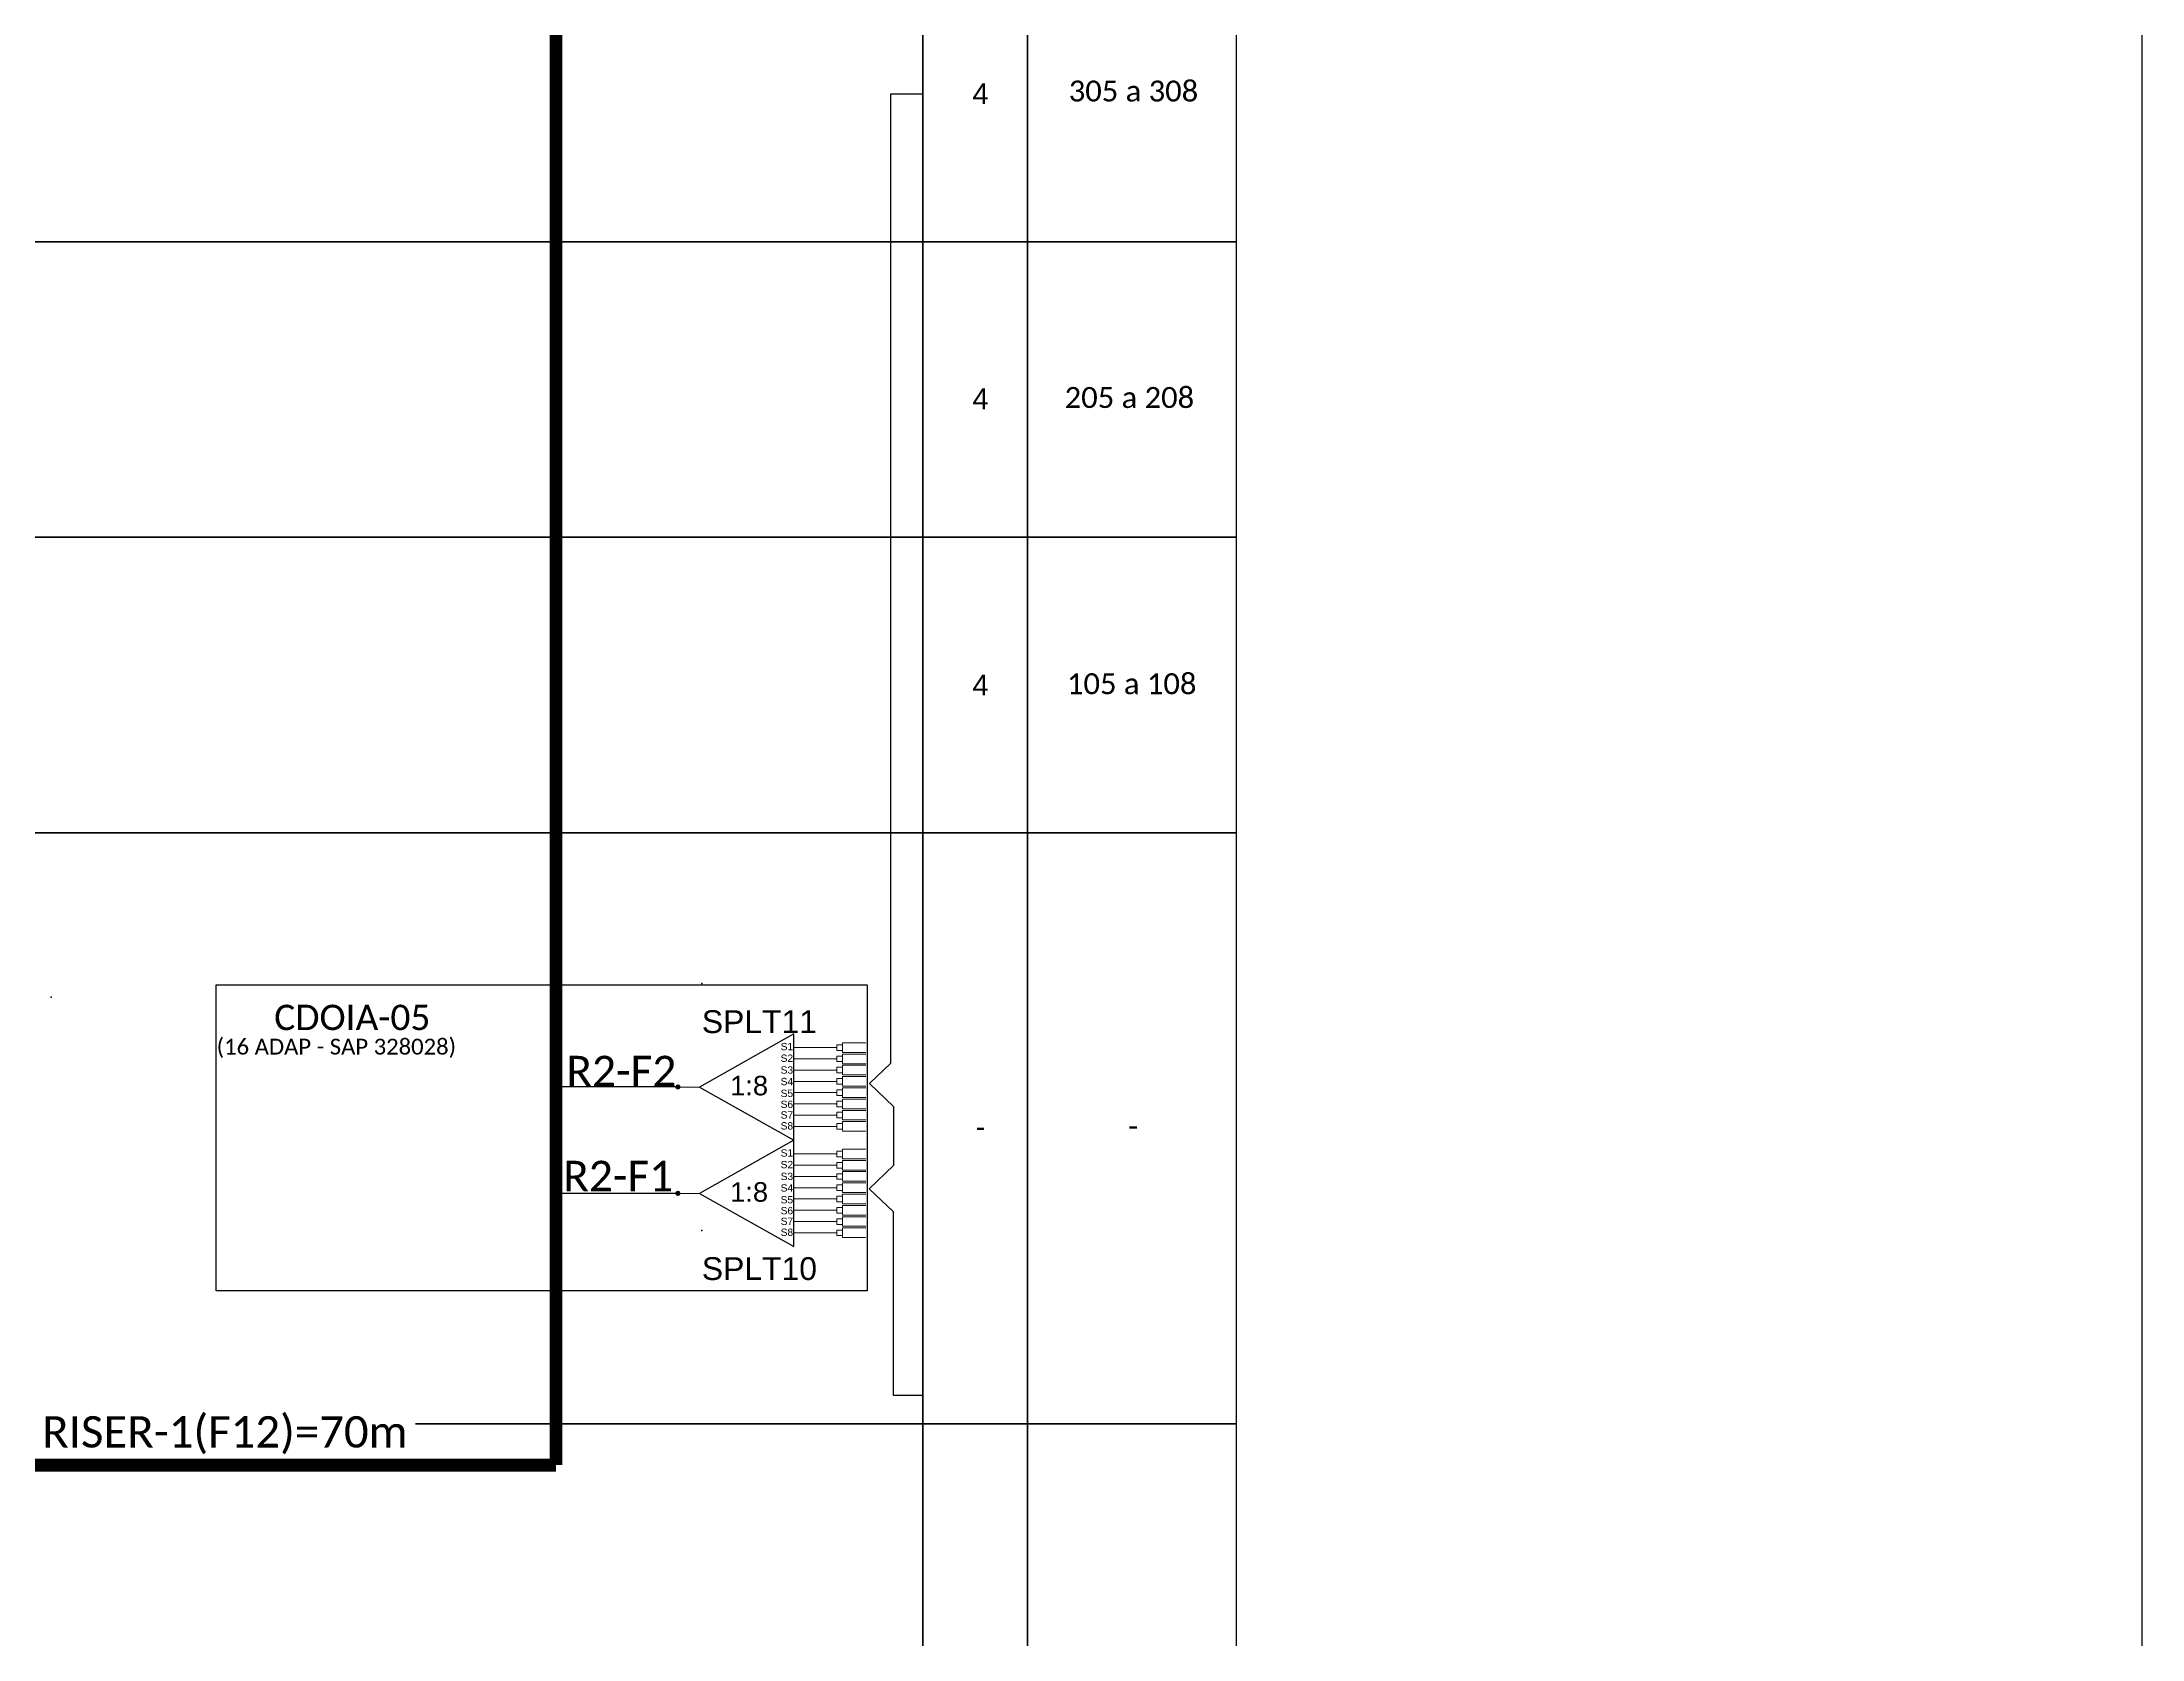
# Model space of a CAD drawing. Header units: metres. Extents: x -203 to 1885, y -55 to 636.
# Drawn here: x 705.2 to 824.4, y 326.4 to 417.1 of the extents above; entities that cross this region are included whole.
import ezdxf
from ezdxf.enums import TextEntityAlignment as Align

# ---------------------------------------------------------------- set-up
doc = ezdxf.new("R2010")
doc.units = ezdxf.units.M
doc.styles.add('ARIAL', font='arial.ttf')
doc.styles.add('WMF-Calibri0', font='calibri.ttf')

# ---------------------------------------------------------------- blocks, each defined once
blk = doc.blocks.new('SPLT_1-8_SC-APC')
at = {"color": 1}
blk.add_lwpolyline([(-7.37, -2.1), (-17.04, -7.55), (-7.37, -13), (-7.37, -2.1)], dxfattribs=at)
at = {"color": 3, "lineweight": 0}
for points in [[(-2.99, -3.51), (-7.37, -3.51)], [(-2.41, -3.02), (-2.41, -4)], [(-2.41, -3.02), (0, -3.02)], [(-2.41, -4), (0, -4)], [(-2.41, -4.17), (-2.41, -5.16)], [(-2.41, -4.17), (0, -4.17)], [(-7.37, -4.66), (-2.99, -4.66)], [(-7.37, -5.82), (-2.99, -5.82)], [(-2.41, -5.16), (0, -5.16)], [(-2.41, -5.32), (-2.41, -6.31)], [(-2.41, -5.32), (0, -5.32)], [(-2.41, -6.31), (0, -6.31)], [(-7.37, -6.97), (-2.99, -6.97)], [(-7.37, -8.12), (-2.99, -8.12)], [(-2.41, -6.48), (-2.41, -7.46)], [(-2.41, -6.48), (0, -6.48)], [(-2.41, -7.46), (0, -7.46)], [(-2.41, -7.63), (-2.41, -8.62)], [(-2.41, -7.63), (0, -7.63)], [(-7.37, -9.28), (-2.99, -9.28)], [(-7.37, -10.43), (-2.99, -10.43)], [(-2.41, -8.62), (0, -8.62)], [(-2.41, -8.78), (-2.41, -9.77)], [(-2.41, -8.78), (0, -8.78)], [(-2.41, -9.77), (0, -9.77)], [(-2.41, -9.94), (-2.41, -10.92)], [(-2.41, -9.94), (0, -9.94)], [(-7.37, -11.58), (-2.99, -11.58)], [(-2.41, -10.92), (0, -10.92)], [(-2.41, -11.09), (-2.41, -12.08)], [(-2.41, -11.09), (0, -11.09)], [(-2.41, -12.08), (0, -12.08)]]:
    blk.add_lwpolyline(points, dxfattribs=at)
for points in [[(-2.99, -3.22), (-2.41, -3.22), (-2.41, -3.8), (-2.99, -3.8)], [(-2.99, -4.38), (-2.41, -4.38), (-2.41, -4.95), (-2.99, -4.95)], [(-2.99, -5.53), (-2.41, -5.53), (-2.41, -6.1), (-2.99, -6.1)], [(-2.99, -6.68), (-2.41, -6.68), (-2.41, -7.26), (-2.99, -7.26)], [(-2.99, -7.84), (-2.41, -7.84), (-2.41, -8.41), (-2.99, -8.41)], [(-2.99, -8.99), (-2.41, -8.99), (-2.41, -9.56), (-2.99, -9.56)], [(-2.99, -10.14), (-2.41, -10.14), (-2.41, -10.72), (-2.99, -10.72)], [(-2.99, -11.3), (-2.41, -11.3), (-2.41, -11.87), (-2.99, -11.87)]]:
    blk.add_lwpolyline(points, close=True, dxfattribs=at)
at = {"color": 1, "lineweight": 0}
blk.add_lwpolyline([(-17.04, -7.55), (-19.26, -7.55)], dxfattribs=at)
at = {"color": 1, "style": 'ARIAL'}
for s, height, p in [('S1', 0.75, (-8.74, -3.78)), ('S2', 0.75, (-8.74, -4.97)), ('1:8', 2, (-13.91, -8.4)), ('S3', 0.75, (-8.74, -6.18)), ('S4', 0.75, (-8.74, -7.36)), ('S5', 0.75, (-8.74, -8.57)), ('S6', 0.75, (-8.74, -9.69)), ('S7', 0.75, (-8.74, -10.78)), ('S8', 0.75, (-8.74, -11.9))]:
    blk.add_text(s, height=height, dxfattribs=at).set_placement(p)
blk = doc.blocks.new('A$C415C251F')
at = {"color": 3}
blk.add_point((0, 0), dxfattribs=at)
blk = doc.blocks.new('LEG_CDOIA8_C-SPLT_ESQ')
at = {"color": 3, "extrusion": (0, 0, -1), "xscale": -1, "zscale": -1}
blk.add_blockref('A$C415C251F', (0, 0), dxfattribs=at)
at = {"color": 1, "style": 'WMF-Calibri0', "flags": 4}
blk.add_attdef('CDO', (21.44, -2.61), '', height=2, dxfattribs=at)
blk.add_attdef('MODELO', text='', height=1.5, dxfattribs=at).set_placement((22.54, -4.54), align=Align.CENTER)
at = {"style": 'ARIAL', "flags": 4}
blk.add_attdef('SPLITAGEM', text='', height=1.5, dxfattribs=at).set_placement((18.61, -12.59), align=Align.CENTER)
blk = doc.blocks.new('SPLITTER_')
blk.add_point((0, 0))
at = {"style": 'ARIAL', "flags": 4}
blk.add_attdef('SPLT', (0, -3.26), '', height=1.5, dxfattribs=at)

msp = doc.modelspace()

# ---------------------------------------------------------------- hatches: boundary and pattern name
h = msp.add_hatch(color=3)
h.dxf.hatch_style = 1
edge = h.paths.add_edge_path()
edge.add_arc((741.28, 357.77), 0.146, 0, 360)
h = msp.add_hatch(color=3)
h.dxf.hatch_style = 1
edge = h.paths.add_edge_path()
edge.add_arc((741.28, 351.73), 0.146, 0, 360)

# ---------------------------------------------------------------- linework, layer by layer
for p, q in [((755.2, 422.55), (755.2, 405.76)), ((755.2, 405.76), (559.27, 405.76)), ((559.27, 405.76), (755.2, 405.76)), ((755.2, 405.76), (755.2, 388.98)), ((755.2, 388.98), (559.27, 388.98)), ((559.27, 388.98), (755.2, 388.98)), ((755.2, 388.98), (755.2, 372.2)), ((755.2, 372.2), (559.27, 372.2)), ((559.27, 372.2), (755.2, 372.2)), ((755.2, 372.2), (755.2, 338.64)), ((755.2, 338.64), (726.38, 338.64)), ((726.38, 338.64), (755.2, 338.64)), ((755.2, 338.64), (755.2, 305.07))]:
    msp.add_line(p, q)
for points in [[(-203.47, 636.01), (824.44, 636.01), (824.44, -55.3), (-203.47, -55.3)], [(755.2, 422.55), (761.14, 422.55), (761.14, 405.76), (755.2, 405.76)], [(761.14, 422.55), (773, 422.55), (773, 405.76), (761.14, 405.76)], [(755.2, 405.76), (761.14, 405.76), (761.14, 388.98), (755.2, 388.98)], [(761.14, 405.76), (773, 405.76), (773, 388.98), (761.14, 388.98)], [(755.2, 388.98), (761.14, 388.98), (761.14, 372.2), (755.2, 372.2)], [(761.14, 388.98), (773, 388.98), (773, 372.2), (761.14, 372.2)], [(755.2, 372.2), (761.14, 372.2), (761.14, 338.64), (755.2, 338.64)], [(761.14, 372.2), (773, 372.2), (773, 338.64), (761.14, 338.64)], [(755.2, 338.64), (761.14, 338.64), (761.14, 305.07), (755.2, 305.07)], [(761.14, 338.64), (773, 338.64), (773, 305.07), (761.14, 305.07)]]:
    msp.add_lwpolyline(points, close=True)
at = {"color": 6, "const_width": 0.726}
for points in [[(734.36, 565.51), (734.36, 336.3)], [(687.57, 328.16), (687.57, 336.3), (734.36, 336.3)]]:
    msp.add_lwpolyline(points, dxfattribs=at)
at = {"color": 3}
for points in [[(753.37, 359.12), (753.37, 414.16), (755.2, 414.16)], [(753.37, 359.12), (752.17, 357.96), (753.52, 356.66)], [(753.52, 356.66), (753.52, 353.32)], [(753.52, 353.32), (752.14, 351.99), (753.5, 350.69)], [(753.5, 350.69), (753.5, 340.28), (755.2, 340.28)]]:
    msp.add_lwpolyline(points, dxfattribs=at)
at = {"color": 1}
msp.add_lwpolyline([(715.06, 363.57), (752.03, 363.57), (752.03, 346.19), (715.06, 346.19)], close=True, dxfattribs=at)
at = {"color": 6}
for points in [[(741.28, 357.77), (734.36, 357.77)], [(741.28, 351.73), (734.36, 351.73)]]:
    msp.add_lwpolyline(points, dxfattribs=at)

# ---------------------------------------------------------------- block references
at = {"color": 1}
ref = msp.add_blockref('LEG_CDOIA8_C-SPLT_ESQ', (705.68, 362.87), dxfattribs=dict(at, xscale=0.7185024000001636, yscale=0.7185024000001619, zscale=0.7185024000001633))
ref.add_attrib('CDO', 'CDOIA-05', (718.35, 361), dxfattribs={"color": 1, "height": 1.437, "style": 'WMF-Calibri0'})
ref.add_attrib('MODELO', '(16 ADAP - SAP 328028)', dxfattribs={"color": 1, "height": 0.8981, "style": 'WMF-Calibri0'}).set_placement((721.88, 359.61), align=Align.CENTER)
ref = msp.add_blockref('SPLITTER_', (742.64, 363.64), dxfattribs=dict(xscale=0.8640000000001962, yscale=0.8640000000001962, zscale=0.8640000000001964))
ref.add_attrib('SPLT', 'SPLT11', (742.64, 360.83), dxfattribs={"height": 1.296, "style": 'ARIAL'})
at = {"color": 3, "xscale": 0.5542732800000003, "yscale": 0.5542732800000003, "zscale": 0.554273280000001}
for p in [(751.96, 361.95), (751.96, 355.91)]:
    msp.add_blockref('SPLT_1-8_SC-APC', p, dxfattribs=at)
ref = msp.add_blockref('SPLITTER_', (742.64, 349.63), dxfattribs=dict(xscale=0.8640000000001962, yscale=0.8640000000001962, zscale=0.8640000000001964))
ref.add_attrib('SPLT', 'SPLT10', (742.64, 346.81), dxfattribs={"height": 1.296, "style": 'ARIAL'})

# ---------------------------------------------------------------- texts
at = {"style": 'WMF-Calibri0'}
for s, height, p in [('305 a 308', 1.188, (763.48, 413.72)), ('205 a 208', 1.188, (763.25, 396.32)), ('105 a 108', 1.188, (763.38, 380.07)), ('-', 1.19, (766.86, 354.95))]:
    msp.add_text(s, height=height, dxfattribs=at).set_placement(p)
at = {"color": 6, "style": 'WMF-Calibri0'}
for s, height, p in [('R2-F2', 1.728, (734.94, 357.81)), ('R2-F1', 1.728, (734.76, 351.85)), ('RISER-1(F12)=70m', 1.7784, (705.17, 337.3))]:
    msp.add_text(s, height=height, dxfattribs=at).set_placement(p)
at = {"style": 'ARIAL', "flags": 12}
for tag, text, height, p in [('4', 'XX', 1.179, (758.47, 414.16)), ('4', 'XX', 1.179, (758.47, 396.84)), ('4', '0', 1.18, (758.47, 380.59)), ('-', 'XX', 1.179, (758.47, 355.53))]:
    msp.add_attdef(tag, text=text, height=height, dxfattribs=at).set_placement(p, align=Align.MIDDLE_CENTER)

doc.saveas('drawing.dxf')
